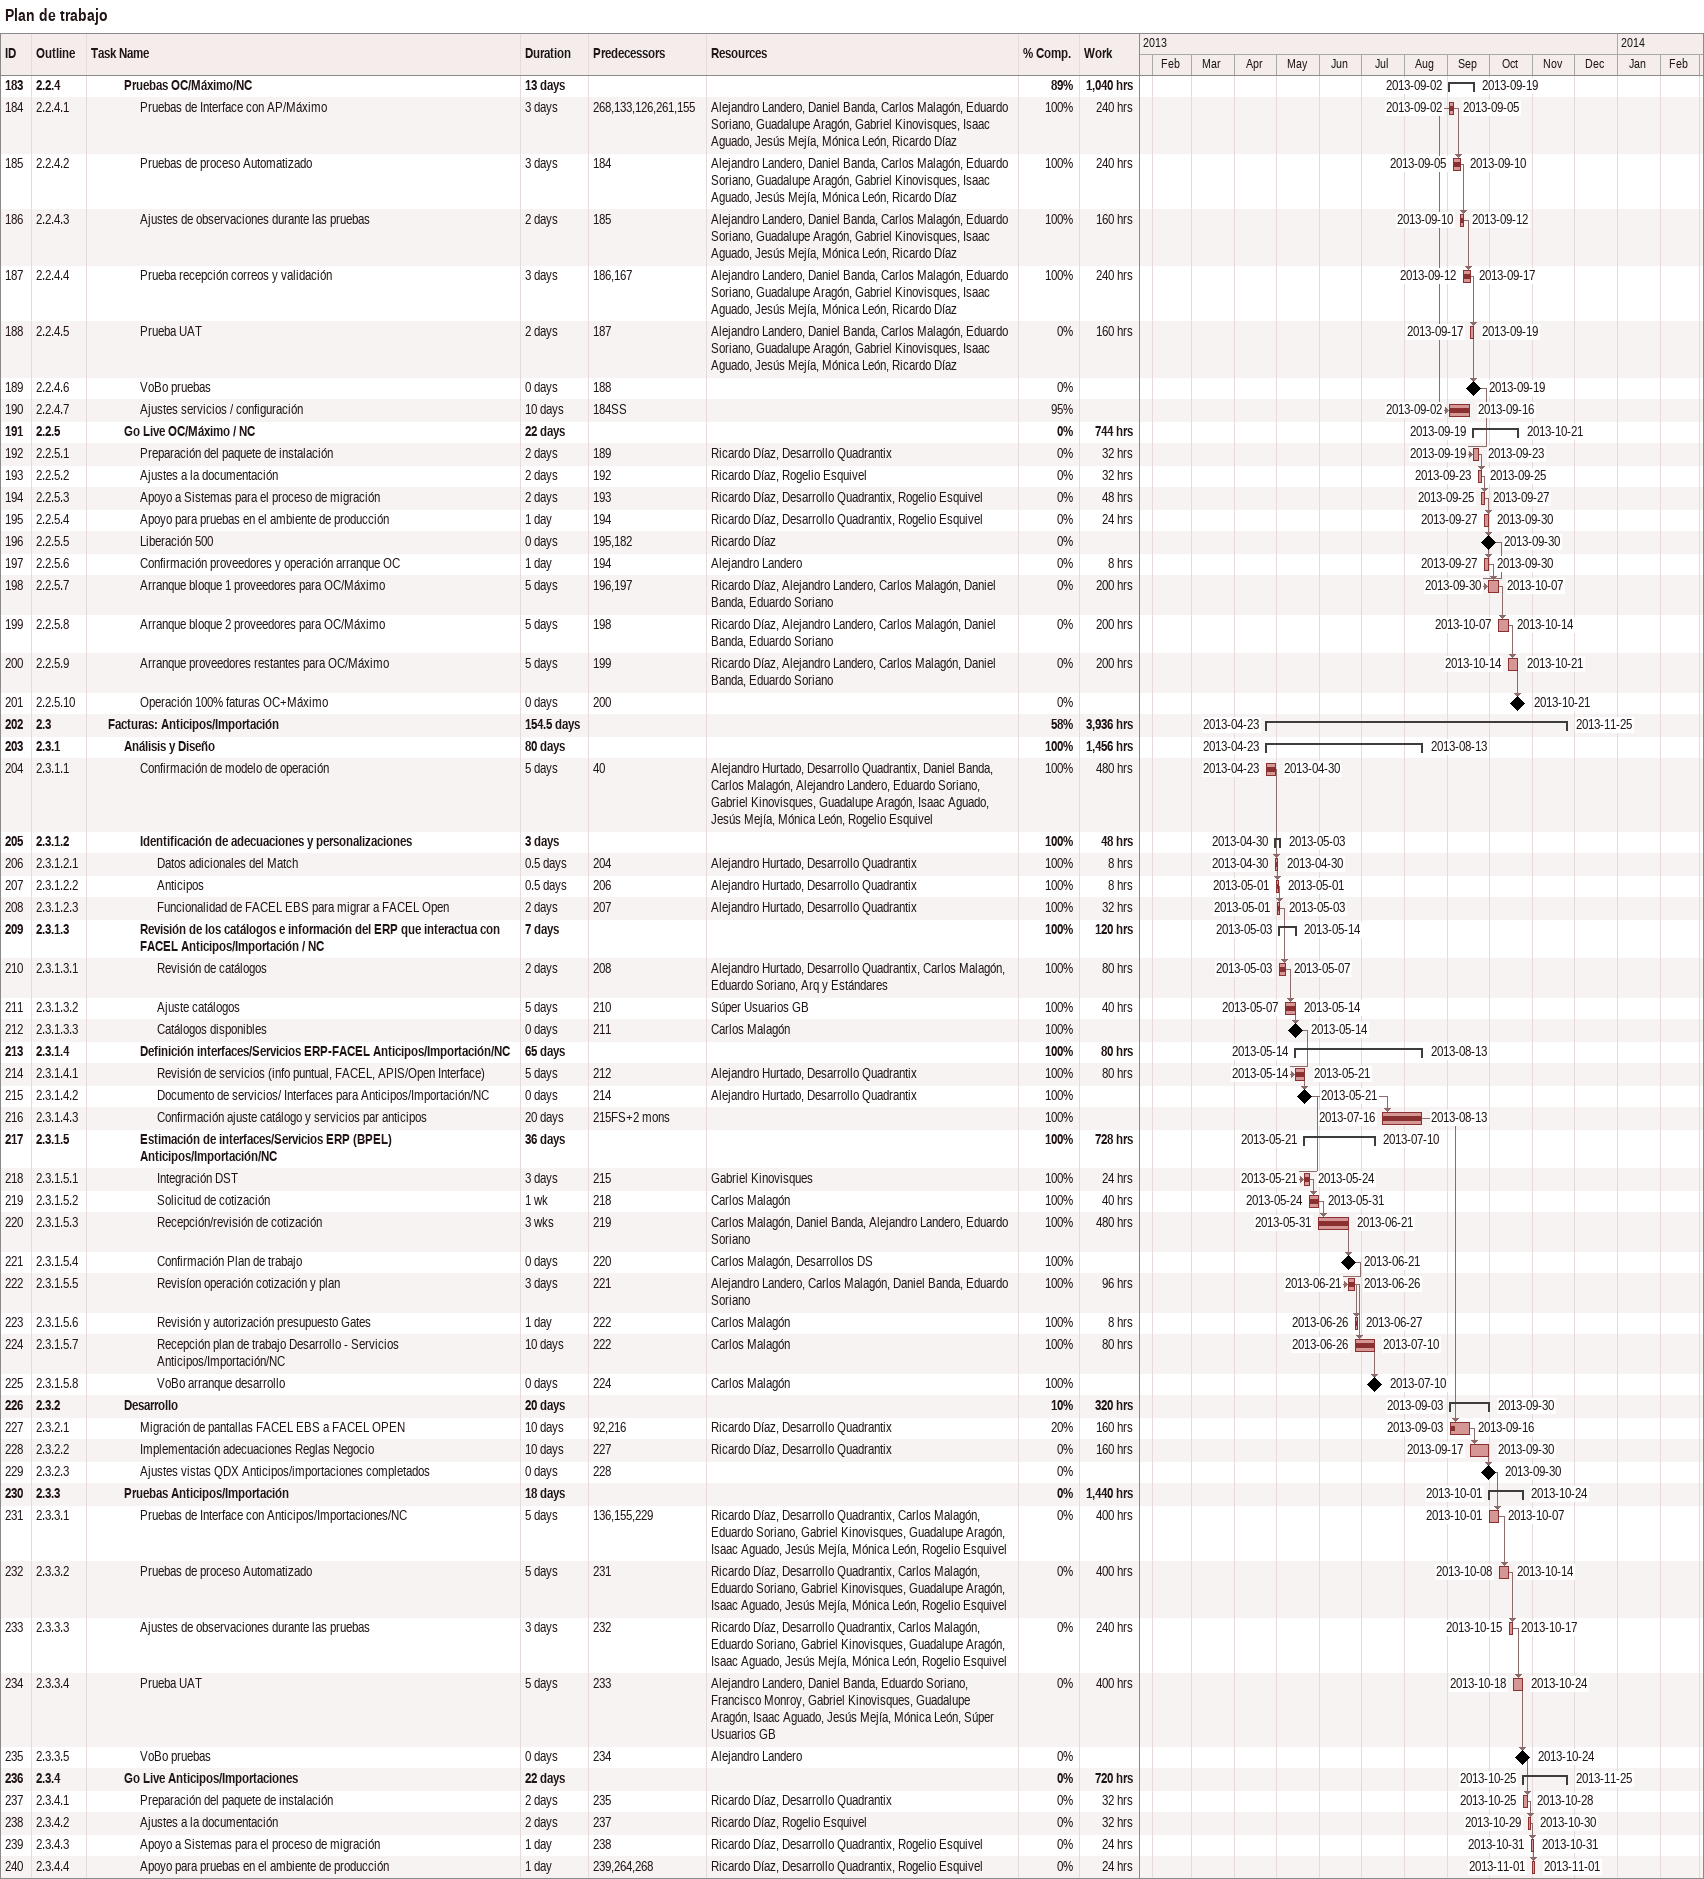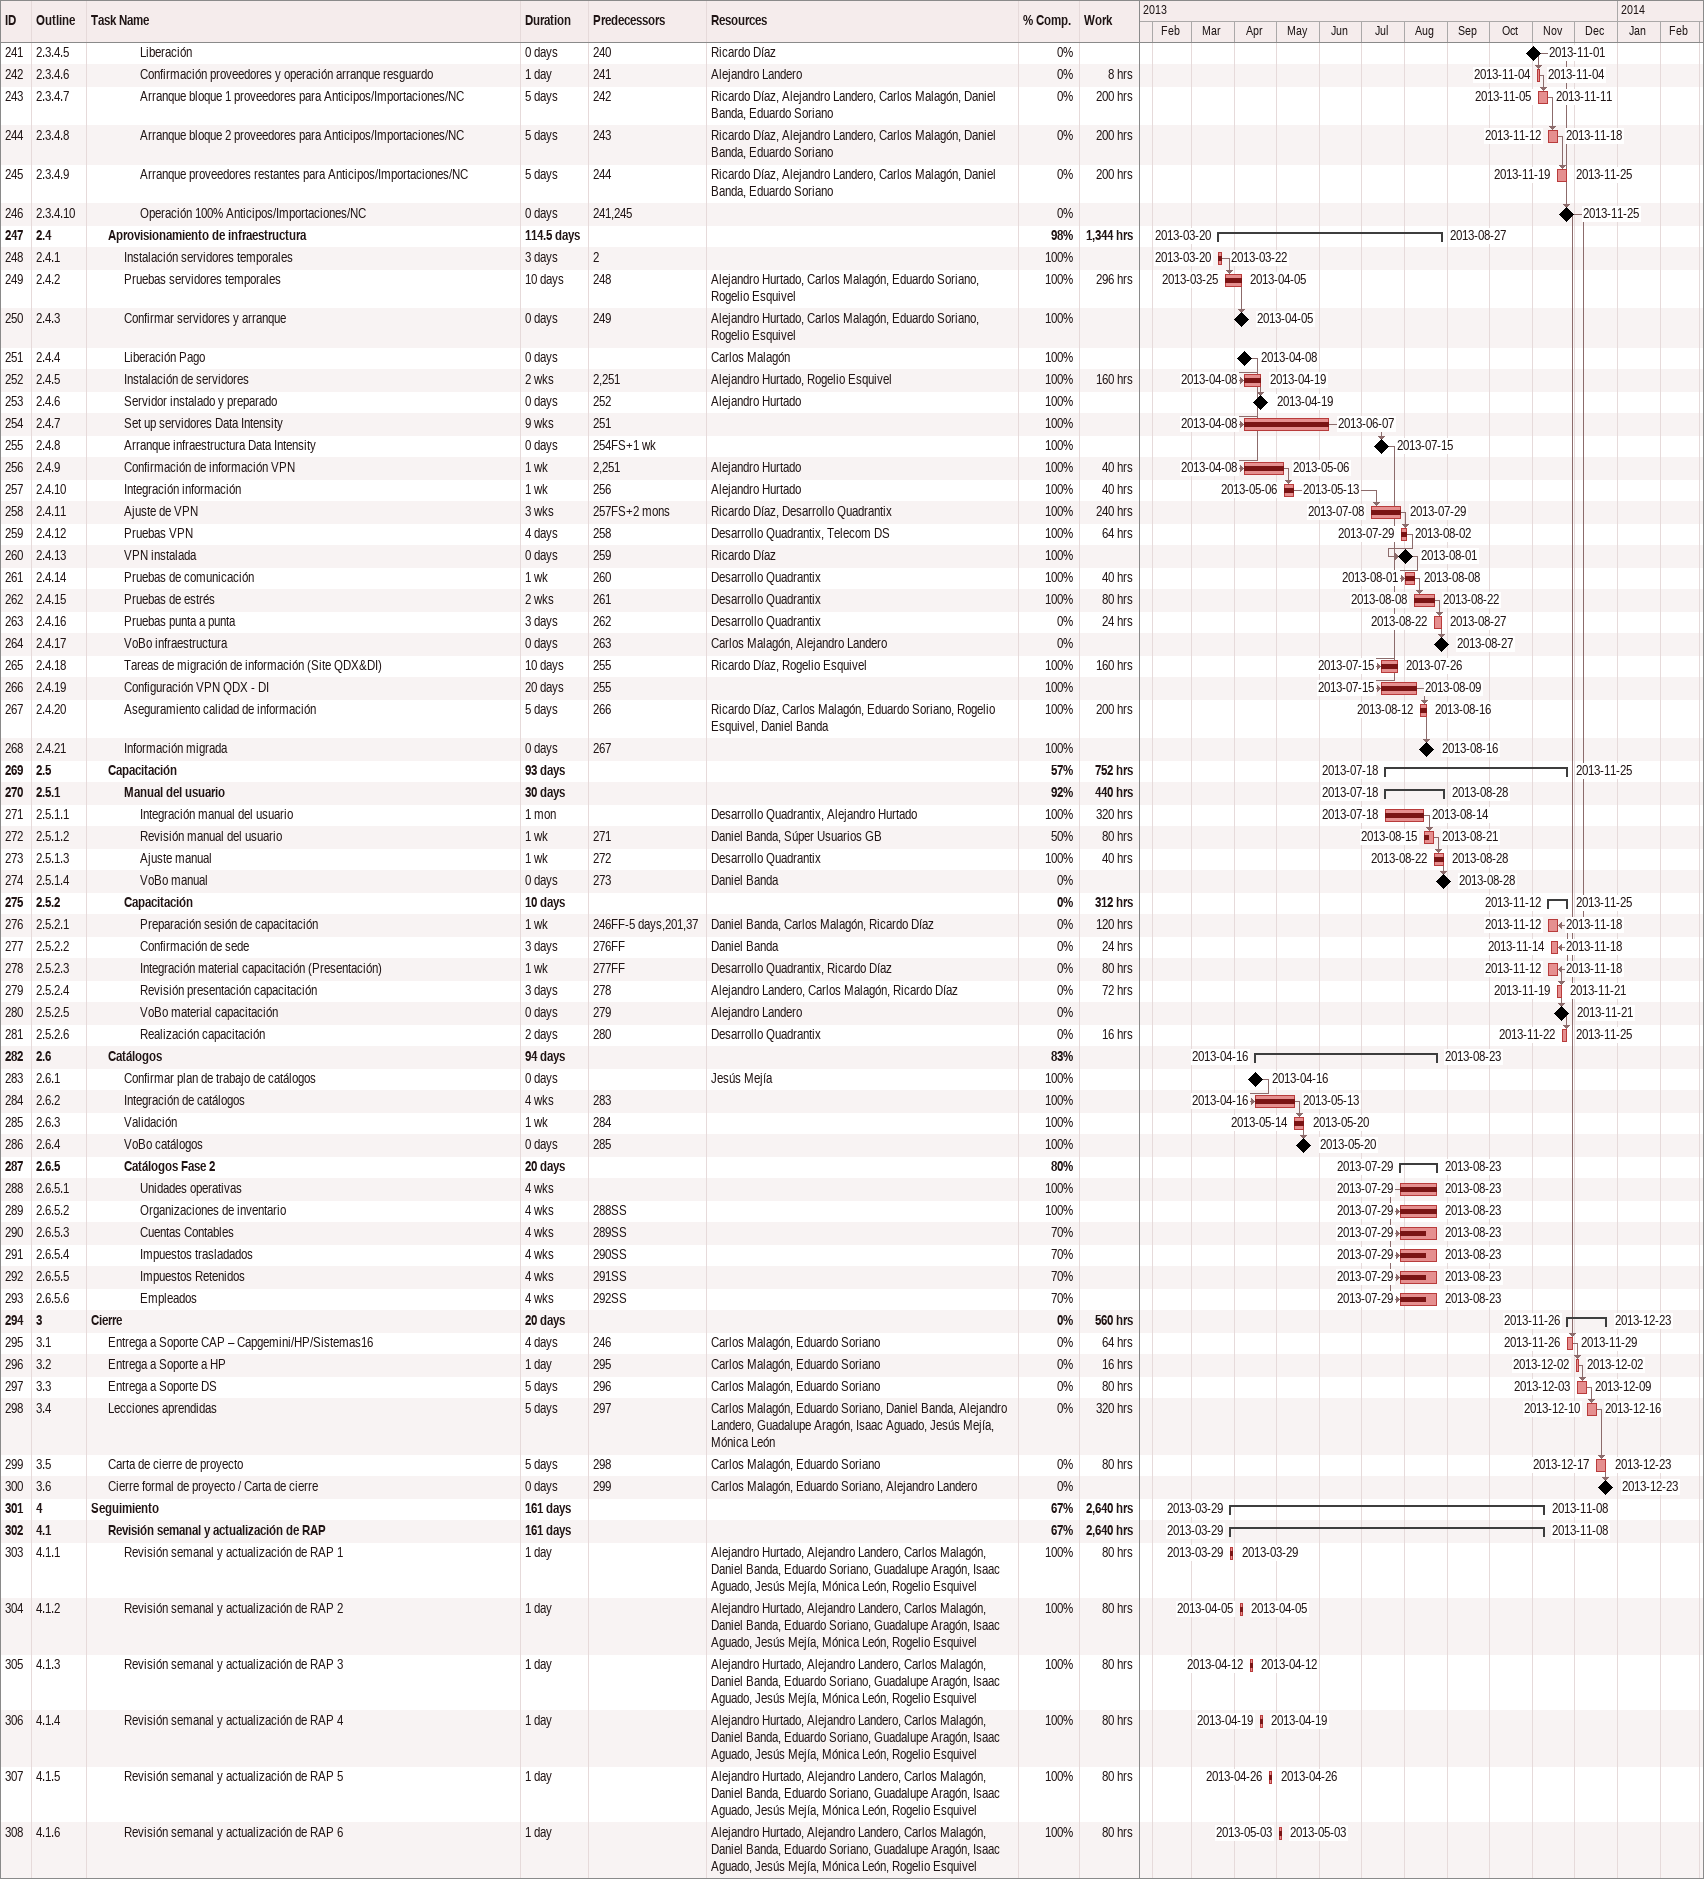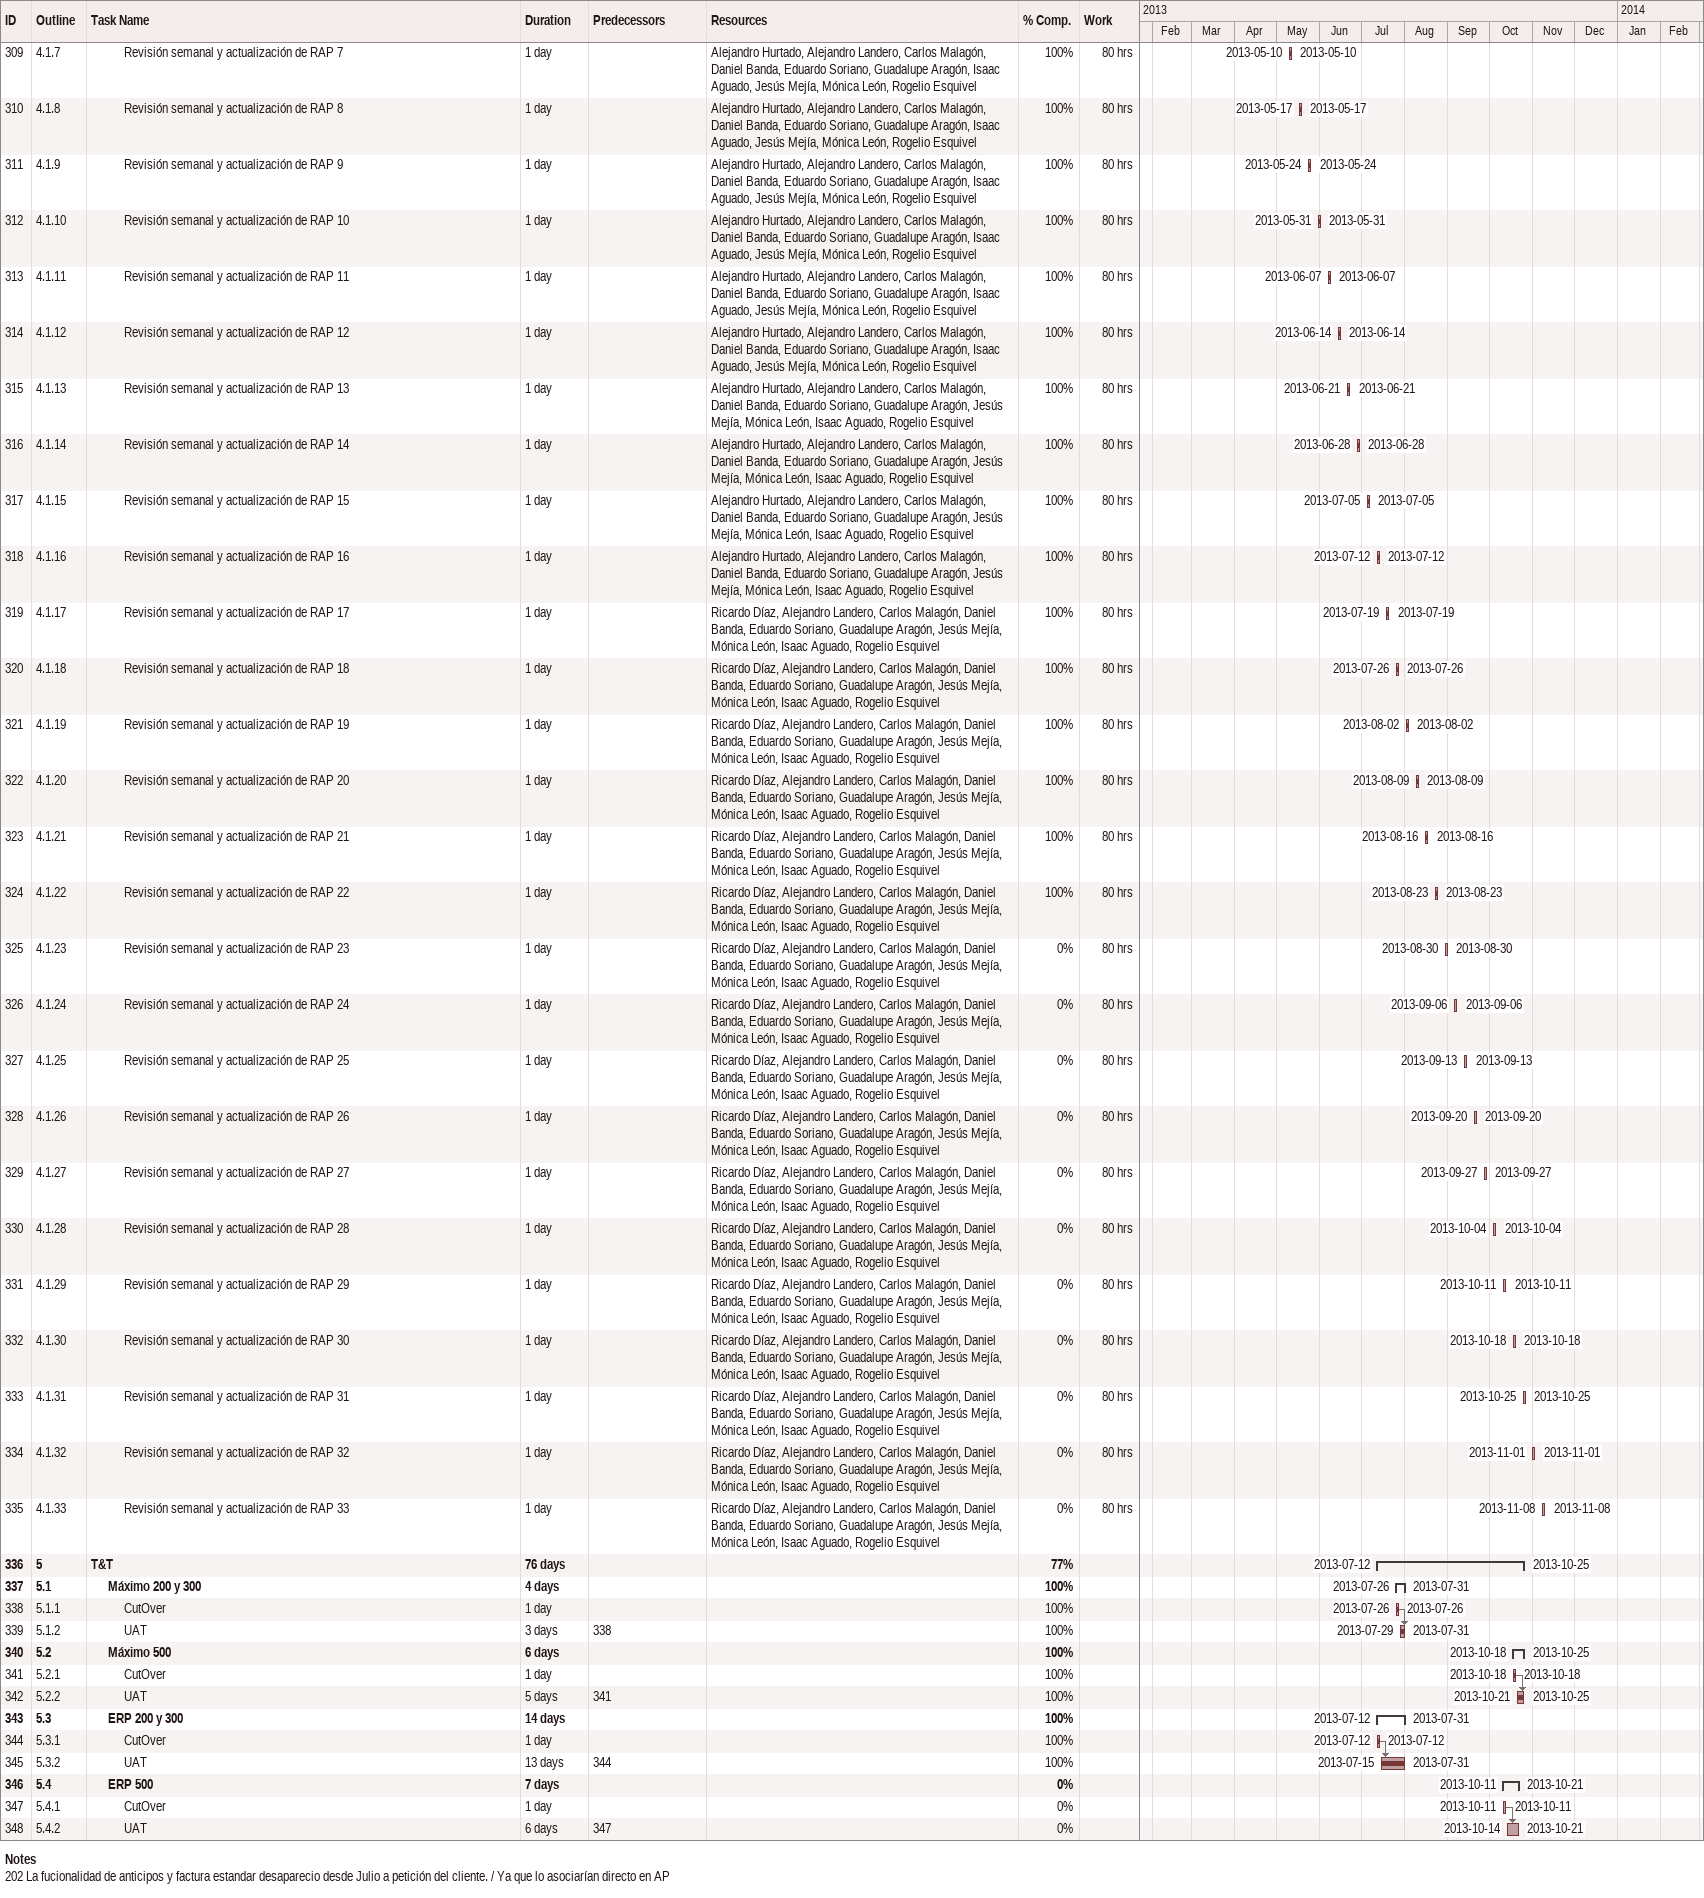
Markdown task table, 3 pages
Plan de trabajo

| ID | WBS | Task | Duration | Start | Finish | Predecessors | Resources | % complete | Work (h) |
|---|---|---|---|---|---|---|---|---|---|
| 183 | 2.2.4 | **Pruebas OC/Máximo/NC** | 13d | 2013-09-02 | 2013-09-19 |  |  | 89 | 1040 |
| 184 | 2.2.4.1 | Pruebas de Interface con AP/Máximo | 3d | 2013-09-02 | 2013-09-05 | 268, 133, 126, 261, 155 | Alejandro Landero, Daniel Banda, Carlos Malagón, Eduardo Soriano, Guadalupe Aragón, Gabriel Kinovisques, Isaac Aguado, Jesús Mejía, Mónica León, Ricardo Díaz | 100 | 240 |
| 185 | 2.2.4.2 | Pruebas de proceso Automatizado | 3d | 2013-09-05 | 2013-09-10 | 184 | Alejandro Landero, Daniel Banda, Carlos Malagón, Eduardo Soriano, Guadalupe Aragón, Gabriel Kinovisques, Isaac Aguado, Jesús Mejía, Mónica León, Ricardo Díaz | 100 | 240 |
| 186 | 2.2.4.3 | Ajustes de observaciones durante las pruebas | 2d | 2013-09-10 | 2013-09-12 | 185 | Alejandro Landero, Daniel Banda, Carlos Malagón, Eduardo Soriano, Guadalupe Aragón, Gabriel Kinovisques, Isaac Aguado, Jesús Mejía, Mónica León, Ricardo Díaz | 100 | 160 |
| 187 | 2.2.4.4 | Prueba recepción correos y validación | 3d | 2013-09-12 | 2013-09-17 | 186, 167 | Alejandro Landero, Daniel Banda, Carlos Malagón, Eduardo Soriano, Guadalupe Aragón, Gabriel Kinovisques, Isaac Aguado, Jesús Mejía, Mónica León, Ricardo Díaz | 100 | 240 |
| 188 | 2.2.4.5 | Prueba UAT | 2d | 2013-09-17 | 2013-09-19 | 187 | Alejandro Landero, Daniel Banda, Carlos Malagón, Eduardo Soriano, Guadalupe Aragón, Gabriel Kinovisques, Isaac Aguado, Jesús Mejía, Mónica León, Ricardo Díaz | 0 | 160 |
| 189 | 2.2.4.6 | VoBo pruebas | 0d | 2013-09-19 | 2013-09-19 | 188 |  | 0 |  |
| 190 | 2.2.4.7 | Ajustes servicios / configuración | 10d | 2013-09-02 | 2013-09-16 | 184SS |  | 95 |  |
| 191 | 2.2.5 | **Go Live OC/Máximo / NC** | 22d | 2013-09-19 | 2013-10-21 |  |  | 0 | 744 |
| 192 | 2.2.5.1 | Preparación del paquete de instalación | 2d | 2013-09-19 | 2013-09-23 | 189 | Ricardo Díaz, Desarrollo Quadrantix | 0 | 32 |
| 193 | 2.2.5.2 | Ajustes a la documentación | 2d | 2013-09-23 | 2013-09-25 | 192 | Ricardo Díaz, Rogelio Esquivel | 0 | 32 |
| 194 | 2.2.5.3 | Apoyo a Sistemas para el proceso de migración | 2d | 2013-09-25 | 2013-09-27 | 193 | Ricardo Díaz, Desarrollo Quadrantix, Rogelio Esquivel | 0 | 48 |
| 195 | 2.2.5.4 | Apoyo para pruebas en el ambiente de producción | 1d | 2013-09-27 | 2013-09-30 | 194 | Ricardo Díaz, Desarrollo Quadrantix, Rogelio Esquivel | 0 | 24 |
| 196 | 2.2.5.5 | Liberación 500 | 0d | 2013-09-30 | 2013-09-30 | 195, 182 | Ricardo Díaz | 0 |  |
| 197 | 2.2.5.6 | Confirmación proveedores y operación arranque OC | 1d | 2013-09-27 | 2013-09-30 | 194 | Alejandro Landero | 0 | 8 |
| 198 | 2.2.5.7 | Arranque bloque 1 proveedores para OC/Máximo | 5d | 2013-09-30 | 2013-10-07 | 196, 197 | Ricardo Díaz, Alejandro Landero, Carlos Malagón, Daniel Banda, Eduardo Soriano | 0 | 200 |
| 199 | 2.2.5.8 | Arranque bloque 2 proveedores para OC/Máximo | 5d | 2013-10-07 | 2013-10-14 | 198 | Ricardo Díaz, Alejandro Landero, Carlos Malagón, Daniel Banda, Eduardo Soriano | 0 | 200 |
| 200 | 2.2.5.9 | Arranque proveedores restantes para OC/Máximo | 5d | 2013-10-14 | 2013-10-21 | 199 | Ricardo Díaz, Alejandro Landero, Carlos Malagón, Daniel Banda, Eduardo Soriano | 0 | 200 |
| 201 | 2.2.5.10 | Operación 100% faturas OC+Máximo | 0d | 2013-10-21 | 2013-10-21 | 200 |  | 0 |  |
| 202 | 2.3 | **Facturas: Anticipos/Importación** | 154.5d | 2013-04-23 | 2013-11-25 |  |  | 58 | 3936 |
| 203 | 2.3.1 | **Análisis y Diseño** | 80d | 2013-04-23 | 2013-08-13 |  |  | 100 | 1456 |
| 204 | 2.3.1.1 | Confirmación de modelo de operación | 5d | 2013-04-23 | 2013-04-30 | 40 | Alejandro Hurtado, Desarrollo Quadrantix, Daniel Banda, Carlos Malagón, Alejandro Landero, Eduardo Soriano, Gabriel Kinovisques, Guadalupe Aragón, Isaac Aguado, Jesús Mejía, Mónica León, Rogelio Esquivel | 100 | 480 |
| 205 | 2.3.1.2 | **Identificación de adecuaciones y personalizaciones** | 3d | 2013-04-30 | 2013-05-03 |  |  | 100 | 48 |
| 206 | 2.3.1.2.1 | Datos adicionales del Match | 0.5d | 2013-04-30 | 2013-04-30 | 204 | Alejandro Hurtado, Desarrollo Quadrantix | 100 | 8 |
| 207 | 2.3.1.2.2 | Anticipos | 0.5d | 2013-05-01 | 2013-05-01 | 206 | Alejandro Hurtado, Desarrollo Quadrantix | 100 | 8 |
| 208 | 2.3.1.2.3 | Funcionalidad de FACEL EBS para migrar a FACEL Open | 2d | 2013-05-01 | 2013-05-03 | 207 | Alejandro Hurtado, Desarrollo Quadrantix | 100 | 32 |
| 209 | 2.3.1.3 | **Revisión de los catálogos e información del ERP que interactua con FACEL Anticipos/Importación / NC** | 7d | 2013-05-03 | 2013-05-14 |  |  | 100 | 120 |
| 210 | 2.3.1.3.1 | Revisión de catálogos | 2d | 2013-05-03 | 2013-05-07 | 208 | Alejandro Hurtado, Desarrollo Quadrantix, Carlos Malagón, Eduardo Soriano, Arq y Estándares | 100 | 80 |
| 211 | 2.3.1.3.2 | Ajuste catálogos | 5d | 2013-05-07 | 2013-05-14 | 210 | Súper Usuarios GB | 100 | 40 |
| 212 | 2.3.1.3.3 | Catálogos disponibles | 0d | 2013-05-14 | 2013-05-14 | 211 | Carlos Malagón | 100 |  |
| 213 | 2.3.1.4 | **Definición interfaces/Servicios ERP-FACEL Anticipos/Importación/NC** | 65d | 2013-05-14 | 2013-08-13 |  |  | 100 | 80 |
| 214 | 2.3.1.4.1 | Revisión de servicios (info puntual, FACEL, APIS/Open Interface) | 5d | 2013-05-14 | 2013-05-21 | 212 | Alejandro Hurtado, Desarrollo Quadrantix | 100 | 80 |
| 215 | 2.3.1.4.2 | Documento de servicios/ Interfaces para Anticipos/Importación/NC | 0d | 2013-05-21 | 2013-05-21 | 214 | Alejandro Hurtado, Desarrollo Quadrantix | 100 |  |
| 216 | 2.3.1.4.3 | Confirmación ajuste catálogo y servicios par anticipos | 20d | 2013-07-16 | 2013-08-13 | 215FS+2mo |  | 100 |  |
| 217 | 2.3.1.5 | **Estimación de interfaces/Servicios ERP (BPEL) Anticipos/Importación/NC** | 36d | 2013-05-21 | 2013-07-10 |  |  | 100 | 728 |
| 218 | 2.3.1.5.1 | Integración DST | 3d | 2013-05-21 | 2013-05-24 | 215 | Gabriel Kinovisques | 100 | 24 |
| 219 | 2.3.1.5.2 | Solicitud de cotización | 1w | 2013-05-24 | 2013-05-31 | 218 | Carlos Malagón | 100 | 40 |
| 220 | 2.3.1.5.3 | Recepción/revisión de cotización | 3w | 2013-05-31 | 2013-06-21 | 219 | Carlos Malagón, Daniel Banda, Alejandro Landero, Eduardo Soriano | 100 | 480 |
| 221 | 2.3.1.5.4 | Confirmación Plan de trabajo | 0d | 2013-06-21 | 2013-06-21 | 220 | Carlos Malagón, Desarrollos DS | 100 |  |
| 222 | 2.3.1.5.5 | Revisíon operación cotización y plan | 3d | 2013-06-21 | 2013-06-26 | 221 | Alejandro Landero, Carlos Malagón, Daniel Banda, Eduardo Soriano | 100 | 96 |
| 223 | 2.3.1.5.6 | Revisión y autorización presupuesto Gates | 1d | 2013-06-26 | 2013-06-27 | 222 | Carlos Malagón | 100 | 8 |
| 224 | 2.3.1.5.7 | Recepción plan de trabajo Desarrollo - Servicios Anticipos/Importación/NC | 10d | 2013-06-26 | 2013-07-10 | 222 | Carlos Malagón | 100 | 80 |
| 225 | 2.3.1.5.8 | VoBo arranque desarrollo | 0d | 2013-07-10 | 2013-07-10 | 224 | Carlos Malagón | 100 |  |
| 226 | 2.3.2 | **Desarrollo** | 20d | 2013-09-03 | 2013-09-30 |  |  | 10 | 320 |
| 227 | 2.3.2.1 | Migración de pantallas FACEL EBS a FACEL OPEN | 10d | 2013-09-03 | 2013-09-16 | 92, 216 | Ricardo Díaz, Desarrollo Quadrantix | 20 | 160 |
| 228 | 2.3.2.2 | Implementación adecuaciones Reglas Negocio | 10d | 2013-09-17 | 2013-09-30 | 227 | Ricardo Díaz, Desarrollo Quadrantix | 0 | 160 |
| 229 | 2.3.2.3 | Ajustes vistas QDX Anticipos/importaciones completados | 0d | 2013-09-30 | 2013-09-30 | 228 |  | 0 |  |
| 230 | 2.3.3 | **Pruebas Anticipos/Importación** | 18d | 2013-10-01 | 2013-10-24 |  |  | 0 | 1440 |
| 231 | 2.3.3.1 | Pruebas de Interface con Anticipos/Importaciones/NC | 5d | 2013-10-01 | 2013-10-07 | 136, 155, 229 | Ricardo Díaz, Desarrollo Quadrantix, Carlos Malagón, Eduardo Soriano, Gabriel Kinovisques, Guadalupe Aragón, Isaac Aguado, Jesús Mejía, Mónica León, Rogelio Esquivel | 0 | 400 |
| 232 | 2.3.3.2 | Pruebas de proceso Automatizado | 5d | 2013-10-08 | 2013-10-14 | 231 | Ricardo Díaz, Desarrollo Quadrantix, Carlos Malagón, Eduardo Soriano, Gabriel Kinovisques, Guadalupe Aragón, Isaac Aguado, Jesús Mejía, Mónica León, Rogelio Esquivel | 0 | 400 |
| 233 | 2.3.3.3 | Ajustes de observaciones durante las pruebas | 3d | 2013-10-15 | 2013-10-17 | 232 | Ricardo Díaz, Desarrollo Quadrantix, Carlos Malagón, Eduardo Soriano, Gabriel Kinovisques, Guadalupe Aragón, Isaac Aguado, Jesús Mejía, Mónica León, Rogelio Esquivel | 0 | 240 |
| 234 | 2.3.3.4 | Prueba UAT | 5d | 2013-10-18 | 2013-10-24 | 233 | Alejandro Landero, Daniel Banda, Eduardo Soriano, Francisco Monroy, Gabriel Kinovisques, Guadalupe Aragón, Isaac Aguado, Jesús Mejía, Mónica León, Súper Usuarios GB | 0 | 400 |
| 235 | 2.3.3.5 | VoBo pruebas | 0d | 2013-10-24 | 2013-10-24 | 234 | Alejandro Landero | 0 |  |
| 236 | 2.3.4 | **Go Live Anticipos/Importaciones** | 22d | 2013-10-25 | 2013-11-25 |  |  | 0 | 720 |
| 237 | 2.3.4.1 | Preparación del paquete de instalación | 2d | 2013-10-25 | 2013-10-28 | 235 | Ricardo Díaz, Desarrollo Quadrantix | 0 | 32 |
| 238 | 2.3.4.2 | Ajustes a la documentación | 2d | 2013-10-29 | 2013-10-30 | 237 | Ricardo Díaz, Rogelio Esquivel | 0 | 32 |
| 239 | 2.3.4.3 | Apoyo a Sistemas para el proceso de migración | 1d | 2013-10-31 | 2013-10-31 | 238 | Ricardo Díaz, Desarrollo Quadrantix, Rogelio Esquivel | 0 | 24 |
| 240 | 2.3.4.4 | Apoyo para pruebas en el ambiente de producción | 1d | 2013-11-01 | 2013-11-01 | 239, 264, 268 | Ricardo Díaz, Desarrollo Quadrantix, Rogelio Esquivel | 0 | 24 |
| 241 | 2.3.4.5 | Liberación | 0d | 2013-11-01 | 2013-11-01 | 240 | Ricardo Díaz | 0 |  |
| 242 | 2.3.4.6 | Confirmación proveedores y operación arranque resguardo | 1d | 2013-11-04 | 2013-11-04 | 241 | Alejandro Landero | 0 | 8 |
| 243 | 2.3.4.7 | Arranque bloque 1 proveedores para Anticipos/Importaciones/NC | 5d | 2013-11-05 | 2013-11-11 | 242 | Ricardo Díaz, Alejandro Landero, Carlos Malagón, Daniel Banda, Eduardo Soriano | 0 | 200 |
| 244 | 2.3.4.8 | Arranque bloque 2 proveedores para Anticipos/Importaciones/NC | 5d | 2013-11-12 | 2013-11-18 | 243 | Ricardo Díaz, Alejandro Landero, Carlos Malagón, Daniel Banda, Eduardo Soriano | 0 | 200 |
| 245 | 2.3.4.9 | Arranque proveedores restantes para Anticipos/Importaciones/NC | 5d | 2013-11-19 | 2013-11-25 | 244 | Ricardo Díaz, Alejandro Landero, Carlos Malagón, Daniel Banda, Eduardo Soriano | 0 | 200 |
| 246 | 2.3.4.10 | Operación 100% Anticipos/Importaciones/NC | 0d | 2013-11-25 | 2013-11-25 | 241, 245 |  | 0 |  |
| 247 | 2.4 | **Aprovisionamiento de infraestructura** | 114.5d | 2013-03-20 | 2013-08-27 |  |  | 98 | 1344 |
| 248 | 2.4.1 | Instalación servidores temporales | 3d | 2013-03-20 | 2013-03-22 | 2 |  | 100 |  |
| 249 | 2.4.2 | Pruebas servidores temporales | 10d | 2013-03-25 | 2013-04-05 | 248 | Alejandro Hurtado, Carlos Malagón, Eduardo Soriano, Rogelio Esquivel | 100 | 296 |
| 250 | 2.4.3 | Confirmar servidores y arranque | 0d | 2013-04-05 | 2013-04-05 | 249 | Alejandro Hurtado, Carlos Malagón, Eduardo Soriano, Rogelio Esquivel | 100 |  |
| 251 | 2.4.4 | Liberación Pago | 0d | 2013-04-08 | 2013-04-08 |  | Carlos Malagón | 100 |  |
| 252 | 2.4.5 | Instalación de servidores | 2w | 2013-04-08 | 2013-04-19 | 2, 251 | Alejandro Hurtado, Rogelio Esquivel | 100 | 160 |
| 253 | 2.4.6 | Servidor instalado y preparado | 0d | 2013-04-19 | 2013-04-19 | 252 | Alejandro Hurtado | 100 |  |
| 254 | 2.4.7 | Set up servidores Data Intensity | 9w | 2013-04-08 | 2013-06-07 | 251 |  | 100 |  |
| 255 | 2.4.8 | Arranque infraestructura Data Intensity | 0d | 2013-07-15 | 2013-07-15 | 254FS+1w |  | 100 |  |
| 256 | 2.4.9 | Confirmación de información VPN | 1w | 2013-04-08 | 2013-05-06 | 2, 251 | Alejandro Hurtado | 100 | 40 |
| 257 | 2.4.10 | Integración información | 1w | 2013-05-06 | 2013-05-13 | 256 | Alejandro Hurtado | 100 | 40 |
| 258 | 2.4.11 | Ajuste de VPN | 3w | 2013-07-08 | 2013-07-29 | 257FS+2mo | Ricardo Díaz, Desarrollo Quadrantix | 100 | 240 |
| 259 | 2.4.12 | Pruebas VPN | 4d | 2013-07-29 | 2013-08-02 | 258 | Desarrollo Quadrantix, Telecom DS | 100 | 64 |
| 260 | 2.4.13 | VPN instalada | 0d | 2013-08-01 | 2013-08-01 | 259 | Ricardo Díaz | 100 |  |
| 261 | 2.4.14 | Pruebas de comunicación | 1w | 2013-08-01 | 2013-08-08 | 260 | Desarrollo Quadrantix | 100 | 40 |
| 262 | 2.4.15 | Pruebas de estrés | 2w | 2013-08-08 | 2013-08-22 | 261 | Desarrollo Quadrantix | 100 | 80 |
| 263 | 2.4.16 | Pruebas punta a punta | 3d | 2013-08-22 | 2013-08-27 | 262 | Desarrollo Quadrantix | 0 | 24 |
| 264 | 2.4.17 | VoBo infraestructura | 0d | 2013-08-27 | 2013-08-27 | 263 | Carlos Malagón, Alejandro Landero | 0 |  |
| 265 | 2.4.18 | Tareas de migración de información (Site QDX&DI) | 10d | 2013-07-15 | 2013-07-26 | 255 | Ricardo Díaz, Rogelio Esquivel | 100 | 160 |
| 266 | 2.4.19 | Configuración VPN QDX - DI | 20d | 2013-07-15 | 2013-08-09 | 255 |  | 100 |  |
| 267 | 2.4.20 | Aseguramiento calidad de información | 5d | 2013-08-12 | 2013-08-16 | 266 | Ricardo Díaz, Carlos Malagón, Eduardo Soriano, Rogelio Esquivel, Daniel Banda | 100 | 200 |
| 268 | 2.4.21 | Información migrada | 0d | 2013-08-16 | 2013-08-16 | 267 |  | 100 |  |
| 269 | 2.5 | **Capacitación** | 93d | 2013-07-18 | 2013-11-25 |  |  | 57 | 752 |
| 270 | 2.5.1 | **Manual del usuario** | 30d | 2013-07-18 | 2013-08-28 |  |  | 92 | 440 |
| 271 | 2.5.1.1 | Integración manual del usuario | 1mo | 2013-07-18 | 2013-08-14 |  | Desarrollo Quadrantix, Alejandro Hurtado | 100 | 320 |
| 272 | 2.5.1.2 | Revisión manual del usuario | 1w | 2013-08-15 | 2013-08-21 | 271 | Daniel Banda, Súper Usuarios GB | 50 | 80 |
| 273 | 2.5.1.3 | Ajuste manual | 1w | 2013-08-22 | 2013-08-28 | 272 | Desarrollo Quadrantix | 100 | 40 |
| 274 | 2.5.1.4 | VoBo manual | 0d | 2013-08-28 | 2013-08-28 | 273 | Daniel Banda | 0 |  |
| 275 | 2.5.2 | **Capacitación** | 10d | 2013-11-12 | 2013-11-25 |  |  | 0 | 312 |
| 276 | 2.5.2.1 | Preparación sesión de capacitación | 1w | 2013-11-12 | 2013-11-18 | 246FF-5d, 201, 37 | Daniel Banda, Carlos Malagón, Ricardo Díaz | 0 | 120 |
| 277 | 2.5.2.2 | Confirmación de sede | 3d | 2013-11-14 | 2013-11-18 | 276FF | Daniel Banda | 0 | 24 |
| 278 | 2.5.2.3 | Integración material capacitación (Presentación) | 1w | 2013-11-12 | 2013-11-18 | 277FF | Desarrollo Quadrantix, Ricardo Díaz | 0 | 80 |
| 279 | 2.5.2.4 | Revisión presentación capacitación | 3d | 2013-11-19 | 2013-11-21 | 278 | Alejandro Landero, Carlos Malagón, Ricardo Díaz | 0 | 72 |
| 280 | 2.5.2.5 | VoBo material capacitación | 0d | 2013-11-21 | 2013-11-21 | 279 | Alejandro Landero | 0 |  |
| 281 | 2.5.2.6 | Realización capacitación | 2d | 2013-11-22 | 2013-11-25 | 280 | Desarrollo Quadrantix | 0 | 16 |
| 282 | 2.6 | **Catálogos** | 94d | 2013-04-16 | 2013-08-23 |  |  | 83 |  |
| 283 | 2.6.1 | Confirmar plan de trabajo de catálogos | 0d | 2013-04-16 | 2013-04-16 |  | Jesús Mejía | 100 |  |
| 284 | 2.6.2 | Integración de catálogos | 4w | 2013-04-16 | 2013-05-13 | 283 |  | 100 |  |
| 285 | 2.6.3 | Validación | 1w | 2013-05-14 | 2013-05-20 | 284 |  | 100 |  |
| 286 | 2.6.4 | VoBo catálogos | 0d | 2013-05-20 | 2013-05-20 | 285 |  | 100 |  |
| 287 | 2.6.5 | **Catálogos Fase 2** | 20d | 2013-07-29 | 2013-08-23 |  |  | 80 |  |
| 288 | 2.6.5.1 | Unidades operativas | 4w | 2013-07-29 | 2013-08-23 |  |  | 100 |  |
| 289 | 2.6.5.2 | Organizaciones de inventario | 4w | 2013-07-29 | 2013-08-23 | 288SS |  | 100 |  |
| 290 | 2.6.5.3 | Cuentas Contables | 4w | 2013-07-29 | 2013-08-23 | 289SS |  | 70 |  |
| 291 | 2.6.5.4 | Impuestos trasladados | 4w | 2013-07-29 | 2013-08-23 | 290SS |  | 70 |  |
| 292 | 2.6.5.5 | Impuestos Retenidos | 4w | 2013-07-29 | 2013-08-23 | 291SS |  | 70 |  |
| 293 | 2.6.5.6 | Empleados | 4w | 2013-07-29 | 2013-08-23 | 292SS |  | 70 |  |
| 294 | 3 | **Cierre** | 20d | 2013-11-26 | 2013-12-23 |  |  | 0 | 560 |
| 295 | 3.1 | Entrega a Soporte CAP – Capgemini/HP/Sistemas16 | 4d | 2013-11-26 | 2013-11-29 | 246 | Carlos Malagón, Eduardo Soriano | 0 | 64 |
| 296 | 3.2 | Entrega a Soporte a HP | 1d | 2013-12-02 | 2013-12-02 | 295 | Carlos Malagón, Eduardo Soriano | 0 | 16 |
| 297 | 3.3 | Entrega a Soporte DS | 5d | 2013-12-03 | 2013-12-09 | 296 | Carlos Malagón, Eduardo Soriano | 0 | 80 |
| 298 | 3.4 | Lecciones aprendidas | 5d | 2013-12-10 | 2013-12-16 | 297 | Carlos Malagón, Eduardo Soriano, Daniel Banda, Alejandro Landero, Guadalupe Aragón, Isaac Aguado, Jesús Mejía, Mónica León | 0 | 320 |
| 299 | 3.5 | Carta de cierre de proyecto | 5d | 2013-12-17 | 2013-12-23 | 298 | Carlos Malagón, Eduardo Soriano | 0 | 80 |
| 300 | 3.6 | Cierre formal de proyecto / Carta de cierre | 0d | 2013-12-23 | 2013-12-23 | 299 | Carlos Malagón, Eduardo Soriano, Alejandro Landero | 0 |  |
| 301 | 4 | **Seguimiento** | 161d | 2013-03-29 | 2013-11-08 |  |  | 67 | 2640 |
| 302 | 4.1 | **Revisión semanal y actualización de RAP** | 161d | 2013-03-29 | 2013-11-08 |  |  | 67 | 2640 |
| 303 | 4.1.1 | Revisión semanal y actualización de RAP 1 | 1d | 2013-03-29 | 2013-03-29 |  | Alejandro Hurtado, Alejandro Landero, Carlos Malagón, Daniel Banda, Eduardo Soriano, Guadalupe Aragón, Isaac Aguado, Jesús Mejía, Mónica León, Rogelio Esquivel | 100 | 80 |
| 304 | 4.1.2 | Revisión semanal y actualización de RAP 2 | 1d | 2013-04-05 | 2013-04-05 |  | Alejandro Hurtado, Alejandro Landero, Carlos Malagón, Daniel Banda, Eduardo Soriano, Guadalupe Aragón, Isaac Aguado, Jesús Mejía, Mónica León, Rogelio Esquivel | 100 | 80 |
| 305 | 4.1.3 | Revisión semanal y actualización de RAP 3 | 1d | 2013-04-12 | 2013-04-12 |  | Alejandro Hurtado, Alejandro Landero, Carlos Malagón, Daniel Banda, Eduardo Soriano, Guadalupe Aragón, Isaac Aguado, Jesús Mejía, Mónica León, Rogelio Esquivel | 100 | 80 |
| 306 | 4.1.4 | Revisión semanal y actualización de RAP 4 | 1d | 2013-04-19 | 2013-04-19 |  | Alejandro Hurtado, Alejandro Landero, Carlos Malagón, Daniel Banda, Eduardo Soriano, Guadalupe Aragón, Isaac Aguado, Jesús Mejía, Mónica León, Rogelio Esquivel | 100 | 80 |
| 307 | 4.1.5 | Revisión semanal y actualización de RAP 5 | 1d | 2013-04-26 | 2013-04-26 |  | Alejandro Hurtado, Alejandro Landero, Carlos Malagón, Daniel Banda, Eduardo Soriano, Guadalupe Aragón, Isaac Aguado, Jesús Mejía, Mónica León, Rogelio Esquivel | 100 | 80 |
| 308 | 4.1.6 | Revisión semanal y actualización de RAP 6 | 1d | 2013-05-03 | 2013-05-03 |  | Alejandro Hurtado, Alejandro Landero, Carlos Malagón, Daniel Banda, Eduardo Soriano, Guadalupe Aragón, Isaac Aguado, Jesús Mejía, Mónica León, Rogelio Esquivel | 100 | 80 |
| 309 | 4.1.7 | Revisión semanal y actualización de RAP 7 | 1d | 2013-05-10 | 2013-05-10 |  | Alejandro Hurtado, Alejandro Landero, Carlos Malagón, Daniel Banda, Eduardo Soriano, Guadalupe Aragón, Isaac Aguado, Jesús Mejía, Mónica León, Rogelio Esquivel | 100 | 80 |
| 310 | 4.1.8 | Revisión semanal y actualización de RAP 8 | 1d | 2013-05-17 | 2013-05-17 |  | Alejandro Hurtado, Alejandro Landero, Carlos Malagón, Daniel Banda, Eduardo Soriano, Guadalupe Aragón, Isaac Aguado, Jesús Mejía, Mónica León, Rogelio Esquivel | 100 | 80 |
| 311 | 4.1.9 | Revisión semanal y actualización de RAP 9 | 1d | 2013-05-24 | 2013-05-24 |  | Alejandro Hurtado, Alejandro Landero, Carlos Malagón, Daniel Banda, Eduardo Soriano, Guadalupe Aragón, Isaac Aguado, Jesús Mejía, Mónica León, Rogelio Esquivel | 100 | 80 |
| 312 | 4.1.10 | Revisión semanal y actualización de RAP 10 | 1d | 2013-05-31 | 2013-05-31 |  | Alejandro Hurtado, Alejandro Landero, Carlos Malagón, Daniel Banda, Eduardo Soriano, Guadalupe Aragón, Isaac Aguado, Jesús Mejía, Mónica León, Rogelio Esquivel | 100 | 80 |
| 313 | 4.1.11 | Revisión semanal y actualización de RAP 11 | 1d | 2013-06-07 | 2013-06-07 |  | Alejandro Hurtado, Alejandro Landero, Carlos Malagón, Daniel Banda, Eduardo Soriano, Guadalupe Aragón, Isaac Aguado, Jesús Mejía, Mónica León, Rogelio Esquivel | 100 | 80 |
| 314 | 4.1.12 | Revisión semanal y actualización de RAP 12 | 1d | 2013-06-14 | 2013-06-14 |  | Alejandro Hurtado, Alejandro Landero, Carlos Malagón, Daniel Banda, Eduardo Soriano, Guadalupe Aragón, Isaac Aguado, Jesús Mejía, Mónica León, Rogelio Esquivel | 100 | 80 |
| 315 | 4.1.13 | Revisión semanal y actualización de RAP 13 | 1d | 2013-06-21 | 2013-06-21 |  | Alejandro Hurtado, Alejandro Landero, Carlos Malagón, Daniel Banda, Eduardo Soriano, Guadalupe Aragón, Jesús Mejía, Mónica León, Isaac Aguado, Rogelio Esquivel | 100 | 80 |
| 316 | 4.1.14 | Revisión semanal y actualización de RAP 14 | 1d | 2013-06-28 | 2013-06-28 |  | Alejandro Hurtado, Alejandro Landero, Carlos Malagón, Daniel Banda, Eduardo Soriano, Guadalupe Aragón, Jesús Mejía, Mónica León, Isaac Aguado, Rogelio Esquivel | 100 | 80 |
| 317 | 4.1.15 | Revisión semanal y actualización de RAP 15 | 1d | 2013-07-05 | 2013-07-05 |  | Alejandro Hurtado, Alejandro Landero, Carlos Malagón, Daniel Banda, Eduardo Soriano, Guadalupe Aragón, Jesús Mejía, Mónica León, Isaac Aguado, Rogelio Esquivel | 100 | 80 |
| 318 | 4.1.16 | Revisión semanal y actualización de RAP 16 | 1d | 2013-07-12 | 2013-07-12 |  | Alejandro Hurtado, Alejandro Landero, Carlos Malagón, Daniel Banda, Eduardo Soriano, Guadalupe Aragón, Jesús Mejía, Mónica León, Isaac Aguado, Rogelio Esquivel | 100 | 80 |
| 319 | 4.1.17 | Revisión semanal y actualización de RAP 17 | 1d | 2013-07-19 | 2013-07-19 |  | Ricardo Díaz, Alejandro Landero, Carlos Malagón, Daniel Banda, Eduardo Soriano, Guadalupe Aragón, Jesús Mejía, Mónica León, Isaac Aguado, Rogelio Esquivel | 100 | 80 |
| 320 | 4.1.18 | Revisión semanal y actualización de RAP 18 | 1d | 2013-07-26 | 2013-07-26 |  | Ricardo Díaz, Alejandro Landero, Carlos Malagón, Daniel Banda, Eduardo Soriano, Guadalupe Aragón, Jesús Mejía, Mónica León, Isaac Aguado, Rogelio Esquivel | 100 | 80 |
| 321 | 4.1.19 | Revisión semanal y actualización de RAP 19 | 1d | 2013-08-02 | 2013-08-02 |  | Ricardo Díaz, Alejandro Landero, Carlos Malagón, Daniel Banda, Eduardo Soriano, Guadalupe Aragón, Jesús Mejía, Mónica León, Isaac Aguado, Rogelio Esquivel | 100 | 80 |
| 322 | 4.1.20 | Revisión semanal y actualización de RAP 20 | 1d | 2013-08-09 | 2013-08-09 |  | Ricardo Díaz, Alejandro Landero, Carlos Malagón, Daniel Banda, Eduardo Soriano, Guadalupe Aragón, Jesús Mejía, Mónica León, Isaac Aguado, Rogelio Esquivel | 100 | 80 |
| 323 | 4.1.21 | Revisión semanal y actualización de RAP 21 | 1d | 2013-08-16 | 2013-08-16 |  | Ricardo Díaz, Alejandro Landero, Carlos Malagón, Daniel Banda, Eduardo Soriano, Guadalupe Aragón, Jesús Mejía, Mónica León, Isaac Aguado, Rogelio Esquivel | 100 | 80 |
| 324 | 4.1.22 | Revisión semanal y actualización de RAP 22 | 1d | 2013-08-23 | 2013-08-23 |  | Ricardo Díaz, Alejandro Landero, Carlos Malagón, Daniel Banda, Eduardo Soriano, Guadalupe Aragón, Jesús Mejía, Mónica León, Isaac Aguado, Rogelio Esquivel | 100 | 80 |
| 325 | 4.1.23 | Revisión semanal y actualización de RAP 23 | 1d | 2013-08-30 | 2013-08-30 |  | Ricardo Díaz, Alejandro Landero, Carlos Malagón, Daniel Banda, Eduardo Soriano, Guadalupe Aragón, Jesús Mejía, Mónica León, Isaac Aguado, Rogelio Esquivel | 0 | 80 |
| 326 | 4.1.24 | Revisión semanal y actualización de RAP 24 | 1d | 2013-09-06 | 2013-09-06 |  | Ricardo Díaz, Alejandro Landero, Carlos Malagón, Daniel Banda, Eduardo Soriano, Guadalupe Aragón, Jesús Mejía, Mónica León, Isaac Aguado, Rogelio Esquivel | 0 | 80 |
| 327 | 4.1.25 | Revisión semanal y actualización de RAP 25 | 1d | 2013-09-13 | 2013-09-13 |  | Ricardo Díaz, Alejandro Landero, Carlos Malagón, Daniel Banda, Eduardo Soriano, Guadalupe Aragón, Jesús Mejía, Mónica León, Isaac Aguado, Rogelio Esquivel | 0 | 80 |
| 328 | 4.1.26 | Revisión semanal y actualización de RAP 26 | 1d | 2013-09-20 | 2013-09-20 |  | Ricardo Díaz, Alejandro Landero, Carlos Malagón, Daniel Banda, Eduardo Soriano, Guadalupe Aragón, Jesús Mejía, Mónica León, Isaac Aguado, Rogelio Esquivel | 0 | 80 |
| 329 | 4.1.27 | Revisión semanal y actualización de RAP 27 | 1d | 2013-09-27 | 2013-09-27 |  | Ricardo Díaz, Alejandro Landero, Carlos Malagón, Daniel Banda, Eduardo Soriano, Guadalupe Aragón, Jesús Mejía, Mónica León, Isaac Aguado, Rogelio Esquivel | 0 | 80 |
| 330 | 4.1.28 | Revisión semanal y actualización de RAP 28 | 1d | 2013-10-04 | 2013-10-04 |  | Ricardo Díaz, Alejandro Landero, Carlos Malagón, Daniel Banda, Eduardo Soriano, Guadalupe Aragón, Jesús Mejía, Mónica León, Isaac Aguado, Rogelio Esquivel | 0 | 80 |
| 331 | 4.1.29 | Revisión semanal y actualización de RAP 29 | 1d | 2013-10-11 | 2013-10-11 |  | Ricardo Díaz, Alejandro Landero, Carlos Malagón, Daniel Banda, Eduardo Soriano, Guadalupe Aragón, Jesús Mejía, Mónica León, Isaac Aguado, Rogelio Esquivel | 0 | 80 |
| 332 | 4.1.30 | Revisión semanal y actualización de RAP 30 | 1d | 2013-10-18 | 2013-10-18 |  | Ricardo Díaz, Alejandro Landero, Carlos Malagón, Daniel Banda, Eduardo Soriano, Guadalupe Aragón, Jesús Mejía, Mónica León, Isaac Aguado, Rogelio Esquivel | 0 | 80 |
| 333 | 4.1.31 | Revisión semanal y actualización de RAP 31 | 1d | 2013-10-25 | 2013-10-25 |  | Ricardo Díaz, Alejandro Landero, Carlos Malagón, Daniel Banda, Eduardo Soriano, Guadalupe Aragón, Jesús Mejía, Mónica León, Isaac Aguado, Rogelio Esquivel | 0 | 80 |
| 334 | 4.1.32 | Revisión semanal y actualización de RAP 32 | 1d | 2013-11-01 | 2013-11-01 |  | Ricardo Díaz, Alejandro Landero, Carlos Malagón, Daniel Banda, Eduardo Soriano, Guadalupe Aragón, Jesús Mejía, Mónica León, Isaac Aguado, Rogelio Esquivel | 0 | 80 |
| 335 | 4.1.33 | Revisión semanal y actualización de RAP 33 | 1d | 2013-11-08 | 2013-11-08 |  | Ricardo Díaz, Alejandro Landero, Carlos Malagón, Daniel Banda, Eduardo Soriano, Guadalupe Aragón, Jesús Mejía, Mónica León, Isaac Aguado, Rogelio Esquivel | 0 | 80 |
| 336 | 5 | **T&T** | 76d | 2013-07-12 | 2013-10-25 |  |  | 77 |  |
| 337 | 5.1 | **Máximo 200 y 300** | 4d | 2013-07-26 | 2013-07-31 |  |  | 100 |  |
| 338 | 5.1.1 | CutOver | 1d | 2013-07-26 | 2013-07-26 |  |  | 100 |  |
| 339 | 5.1.2 | UAT | 3d | 2013-07-29 | 2013-07-31 | 338 |  | 100 |  |
| 340 | 5.2 | **Máximo 500** | 6d | 2013-10-18 | 2013-10-25 |  |  | 100 |  |
| 341 | 5.2.1 | CutOver | 1d | 2013-10-18 | 2013-10-18 |  |  | 100 |  |
| 342 | 5.2.2 | UAT | 5d | 2013-10-21 | 2013-10-25 | 341 |  | 100 |  |
| 343 | 5.3 | **ERP 200 y 300** | 14d | 2013-07-12 | 2013-07-31 |  |  | 100 |  |
| 344 | 5.3.1 | CutOver | 1d | 2013-07-12 | 2013-07-12 |  |  | 100 |  |
| 345 | 5.3.2 | UAT | 13d | 2013-07-15 | 2013-07-31 | 344 |  | 100 |  |
| 346 | 5.4 | **ERP 500** | 7d | 2013-10-11 | 2013-10-21 |  |  | 0 |  |
| 347 | 5.4.1 | CutOver | 1d | 2013-10-11 | 2013-10-11 |  |  | 0 |  |
| 348 | 5.4.2 | UAT | 6d | 2013-10-14 | 2013-10-21 | 347 |  | 0 |  |

Notes
- 202: La fucionalidad de anticipos y factura estandar desaparecio desde Julio a petición del cliente. / Ya que lo asociarían directo en AP
